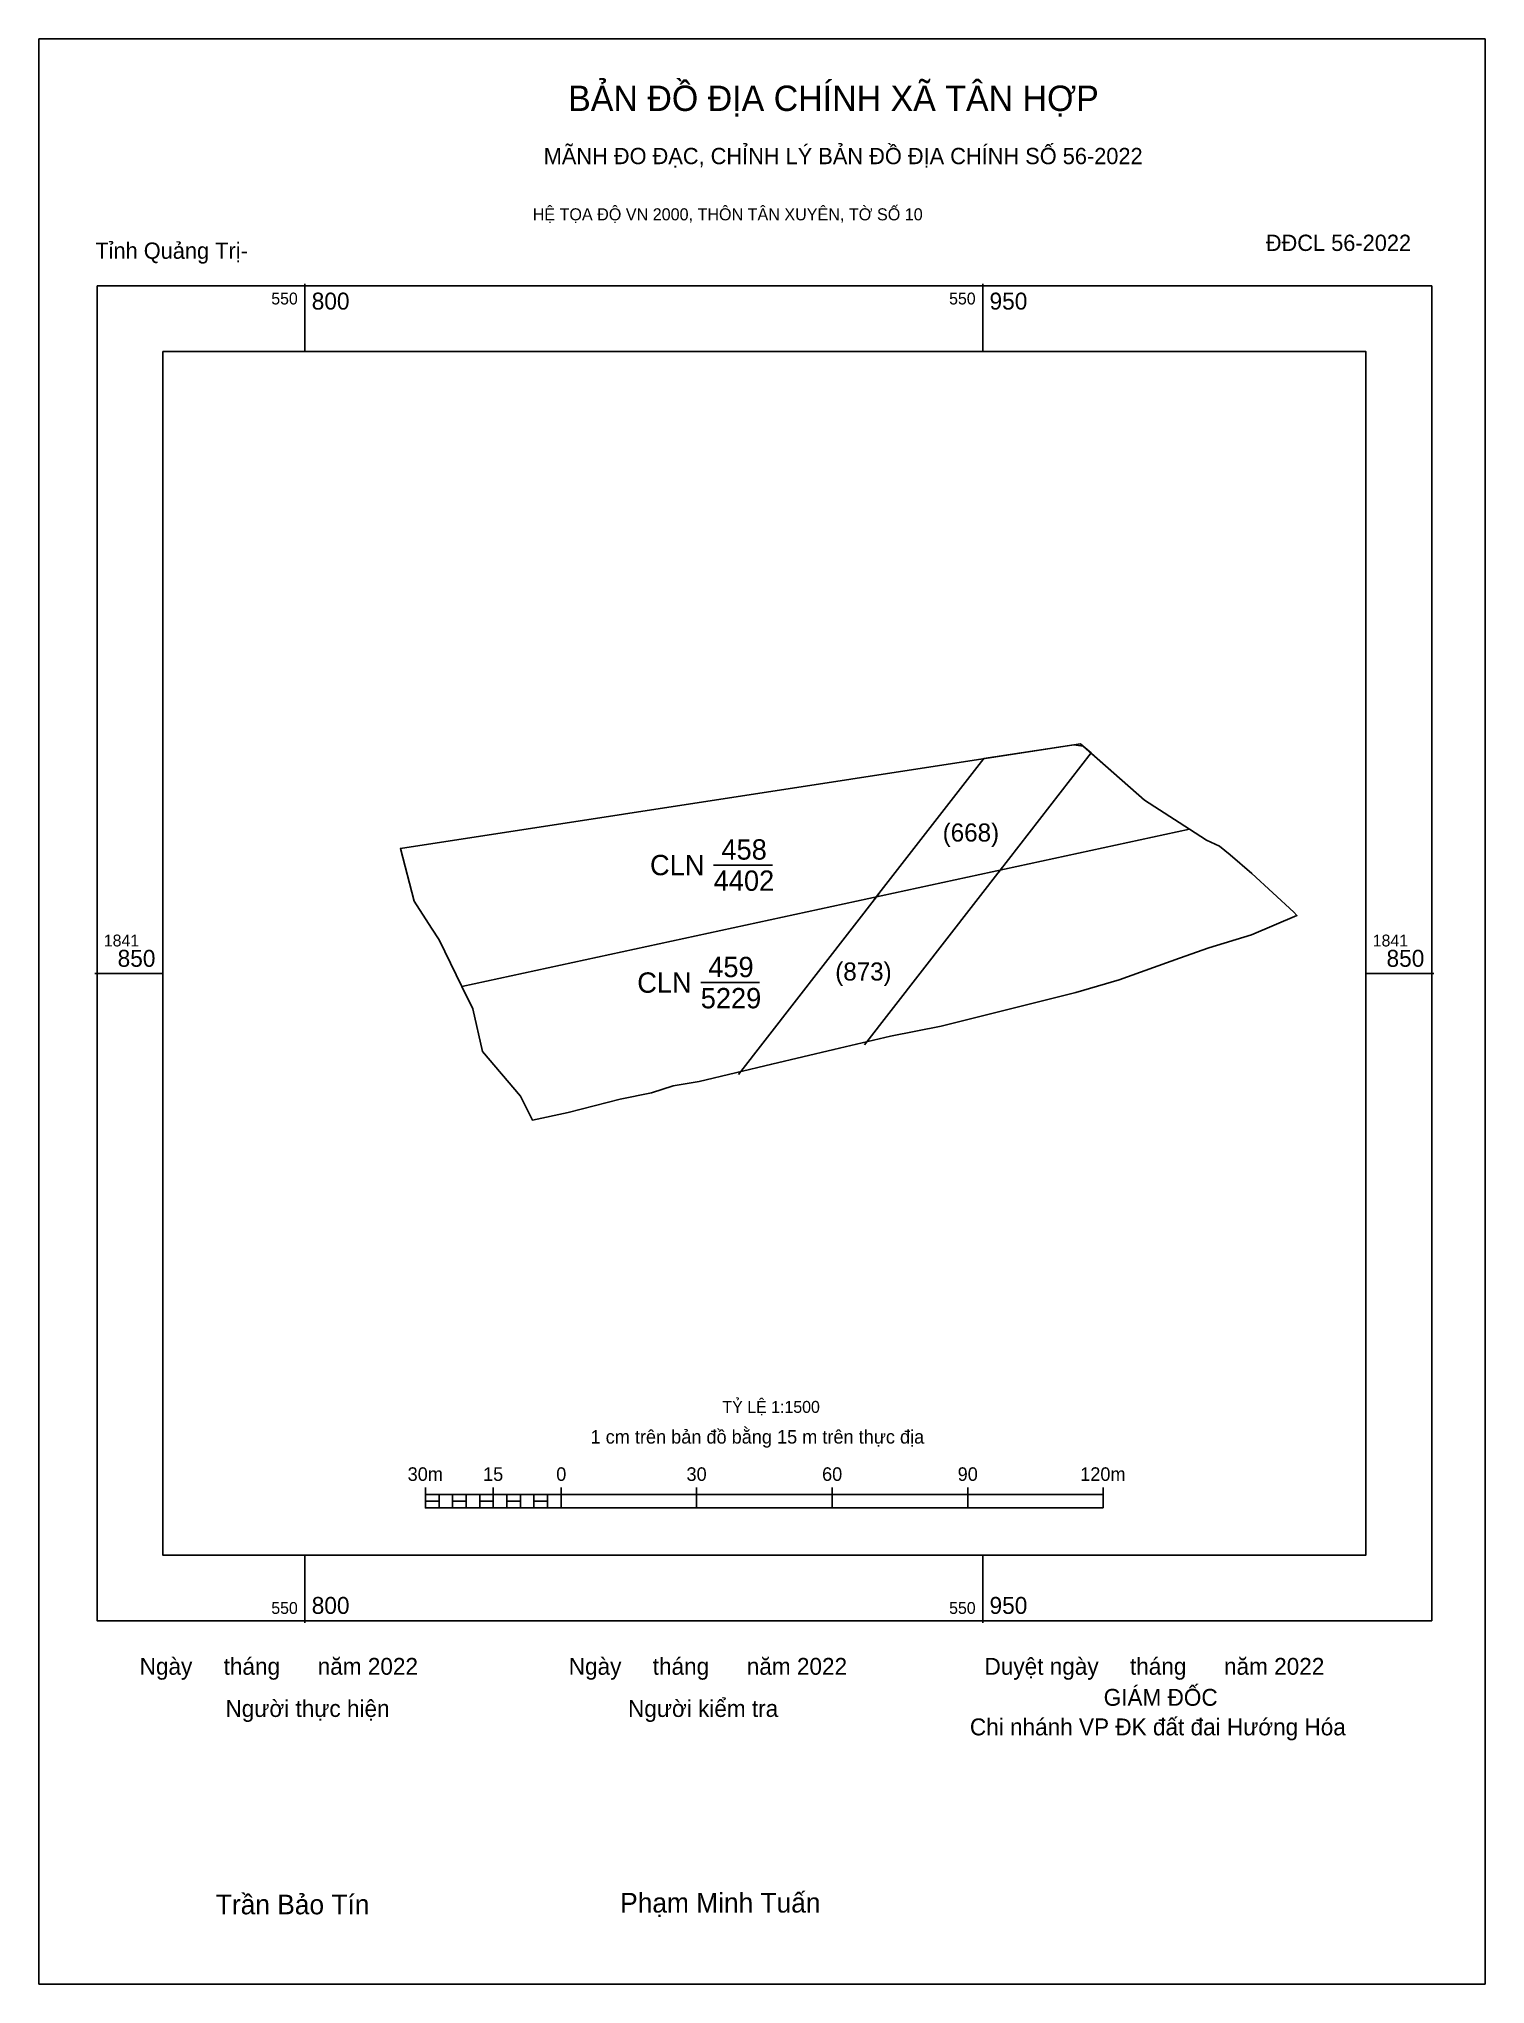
# Model space of a CAD drawing. Extents: x 550741 to 551061, y 1841626 to 1842057.
import ezdxf

# ---------------------------------------------------------------- set-up
doc = ezdxf.new("R2010")
doc.units = 0
for name, color, linetype in [('Level 10', 7, 'Continuous'), ('Level 13', 7, 'Continuous'), ('Level 15', 7, 'Continuous'), ('Level 22', 7, 'Continuous'), ('Level 27', 7, 'Continuous'), ('Level 50', 7, 'Continuous'), ('Level 6', 7, 'Continuous'), ('Level 62', 7, 'Continuous'), ('Level 63', 7, 'Continuous'), ('Level 9', 7, 'Continuous')]:
    doc.layers.add(name, color=color, linetype=linetype)

msp = doc.modelspace()

# ---------------------------------------------------------------- linework, layer by layer
at = {"layer": 'Level 10'}
msp.add_line((550887.63, 1841848.01), (550900.56, 1841848.01), dxfattribs=at)
for points in [[(550972.24, 1841900.34), (550985.79, 1841888.35), (550995.72, 1841881.98), (550834.72, 1841847.17), (550829.73, 1841857.45), (550828.03, 1841860.04), (550824.14, 1841865.99), (550821.12, 1841877.7), (550970.16, 1841900.62), (550971.66, 1841900.85)], [(550999.53, 1841879.54), (551002.4, 1841878.17), (551004.76, 1841876.24), (551009.54, 1841872.13), (551018.81, 1841863.56), (551019.53, 1841862.83), (551009.47, 1841858.55), (551000.05, 1841855.66), (550993.57, 1841853.42), (550980.15, 1841848.6), (550970.56, 1841845.84), (550940.76, 1841838.39), (550929.57, 1841836.14), (550917.05, 1841833.19), (550903.32, 1841829.98), (550887.21, 1841826.15), (550881.47, 1841825.13), (550876.73, 1841823.59), (550869.74, 1841822.21), (550858.22, 1841819.24), (550850.33, 1841817.57), (550847.73, 1841822.88), (550839.26, 1841832.76), (550837.13, 1841842.2), (550834.72, 1841847.17), (550995.72, 1841881.98)]]:
    msp.add_lwpolyline(points, close=True, dxfattribs=at)
at = {"layer": 'Level 15'}
msp.add_lwpolyline([(550741.13, 1842056.8), (551061.16, 1842056.8), (551061.16, 1841626.42), (550741.13, 1841626.42)], close=True, dxfattribs=at)
at = {"layer": 'Level 22'}
msp.add_line((550971.66, 1841900.85), (550985.79, 1841888.35), dxfattribs=at)
at = {"layer": 'Level 27'}
for p, q in [((550995.72, 1841881.98), (550995.73, 1841881.98)), ((550821.12, 1841877.7), (550821.11, 1841877.7)), ((550828.03, 1841860.04), (550828.03, 1841860.03)), ((550834.72, 1841847.17), (550834.73, 1841847.15))]:
    msp.add_line(p, q, dxfattribs=at)
at = {"layer": 'Level 50'}
for p, q in [((550923.82, 1841834.26), (550954.37, 1841873.57)), ((550895.97, 1841827.7), (550926.99, 1841867.65))]:
    msp.add_line(p, q, dxfattribs=at)
msp.add_lwpolyline([(550926, 1841866.38), (550950.21, 1841897.56), (550970.16, 1841900.62), (550972.24, 1841900.34), (550973.97, 1841898.81), (550953.38, 1841872.3)], dxfattribs=at)
at = {"layer": 'Level 62'}
msp.add_lwpolyline([(550768.54, 1841987.63), (551034.8, 1841987.63), (551034.8, 1841721.36), (550768.54, 1841721.36)], close=True, dxfattribs=at)
at = {"layer": 'Level 63'}
for p, q in [((550800, 1842002.63), (550800, 1841987.63)), ((550950, 1842002.63), (550950, 1841987.63)), ((550753.54, 1841850), (550768.54, 1841850)), ((551034.8, 1841850), (551049.8, 1841850)), ((550826.67, 1841736.26), (550826.67, 1841731.76)), ((550826.67, 1841734.76), (550976.67, 1841734.76)), ((550829.67, 1841734.76), (550829.67, 1841731.76)), ((550832.67, 1841734.76), (550832.67, 1841731.76)), ((550835.67, 1841734.76), (550835.67, 1841731.76)), ((550838.67, 1841734.76), (550838.67, 1841731.76)), ((550841.67, 1841736.26), (550841.67, 1841731.76)), ((550841.67, 1841734.76), (550841.67, 1841731.76)), ((550844.67, 1841734.76), (550844.67, 1841731.76)), ((550847.67, 1841734.76), (550847.67, 1841731.76)), ((550850.67, 1841734.76), (550850.67, 1841731.76)), ((550853.67, 1841734.76), (550853.67, 1841731.76)), ((550856.67, 1841736.26), (550856.67, 1841731.76)), ((550856.67, 1841734.76), (550856.67, 1841731.76)), ((550886.67, 1841736.26), (550886.67, 1841731.76)), ((550916.67, 1841736.26), (550916.67, 1841731.76)), ((550946.67, 1841736.26), (550946.67, 1841731.76)), ((550976.67, 1841736.26), (550976.67, 1841731.76)), ((550826.67, 1841731.76), (550976.67, 1841731.76)), ((550800, 1841721.36), (550800, 1841706.36)), ((550950, 1841721.36), (550950, 1841706.36))]:
    msp.add_line(p, q, dxfattribs=at)
for points in [[(550754, 1842002.16), (551049.34, 1842002.16), (551049.34, 1841706.83), (550754, 1841706.83)], [(550826.67, 1841733.26), (550829.67, 1841733.26), (550829.67, 1841731.76), (550826.67, 1841731.76)], [(550826.67, 1841733.26), (550829.67, 1841733.26), (550829.67, 1841731.76), (550826.67, 1841731.76)], [(550832.67, 1841733.26), (550835.67, 1841733.26), (550835.67, 1841731.76), (550832.67, 1841731.76)], [(550838.67, 1841733.26), (550841.67, 1841733.26), (550841.67, 1841731.76), (550838.67, 1841731.76)], [(550844.67, 1841733.26), (550847.67, 1841733.26), (550847.67, 1841731.76), (550844.67, 1841731.76)], [(550850.67, 1841733.26), (550853.67, 1841733.26), (550853.67, 1841731.76), (550850.67, 1841731.76)]]:
    msp.add_lwpolyline(points, close=True, dxfattribs=at)
at = {"layer": 'Level 9'}
msp.add_line((550890.45, 1841874.01), (550903.48, 1841874.01), dxfattribs=at)

# ---------------------------------------------------------------- texts
at = {"layer": 'Level 13'}
for s, p in [('458', (550892.17, 1841875.21)), ('CLN', (550876.36, 1841871.76)), ('4402', (550890.46, 1841868.31)), ('459', (550889.25, 1841849.21)), ('CLN', (550873.54, 1841845.76)), ('5229', (550887.59, 1841842.31))]:
    msp.add_text(s, height=4.5, dxfattribs=at).set_placement(p)
at = {"layer": 'Level 6'}
msp.add_text('TỶ LỆ 1:1500', height=2.6369, dxfattribs=at).set_placement((550892.39, 1841752.81))
at = {"layer": 'Level 63'}
for s, height, p in [('BẢN ĐỒ ĐỊA CHÍNH XÃ TÂN HỢP', 5.6155, (550858.25, 1842040.85)), ('MÃNH ĐO ĐẠC, CHỈNH LÝ BẢN ĐỒ ĐỊA CHÍNH SỐ 56-2022', 3.6033, (550852.84, 1842029.08)), ('HỆ TỌA ĐỘ VN 2000, THÔN TÂN XUYÊN, TỜ SỐ 10', 2.6674, (550850.4, 1842016.65)), ('550', 2.625, (550792.56, 1841998.04)), ('800', 3.75, (550801.5, 1841996.91)), ('550', 2.625, (550942.56, 1841998.04)), ('950', 3.75, (550951.5, 1841996.91)), ('1841', 2.625, (550755.5, 1841856)), ('1841', 2.625, (551036.3, 1841856)), ('850', 3.75, (550758.55, 1841851.5)), ('850', 3.75, (551039.35, 1841851.5)), ('1 cm trên bản đồ bằng 15 m trên thực địa', 3, (550863.21, 1841746.01)), ('30m', 3, (550822.73, 1841737.76)), ('15', 3, (550839.42, 1841737.76)), ('0', 3, (550855.61, 1841737.76)), ('30', 3, (550884.44, 1841737.76)), ('60', 3, (550914.44, 1841737.76)), ('90', 3, (550944.44, 1841737.76)), ('120m', 3, (550971.56, 1841737.76)), ('800', 3.75, (550801.5, 1841708.33)), ('950', 3.75, (550951.5, 1841708.33)), ('550', 2.625, (550792.56, 1841708.33)), ('550', 2.625, (550942.56, 1841708.33)), ('Ngày     tháng      năm 2022', 3.7325, (550763.42, 1841694.86)), ('Ngày     tháng      năm 2022', 3.7325, (550858.38, 1841694.86)), ('Duyệt ngày     tháng      năm 2022', 3.7325, (550950.39, 1841694.86)), ('Người kiểm tra', 3.7325, (550871.5, 1841685.53)), ('GIÁM ĐỐC', 3.732, (550976.75, 1841688)), ('Người thực hiện', 3.7325, (550782.42, 1841685.53)), ('Chi nhánh VP ĐK đất đai Hướng Hóa', 3.7325, (550947.15, 1841681.46)), ('Phạm Minh Tuấn', 4.3536, (550869.76, 1841642.25)), ('Trần Bảo Tín', 4.3536, (550780.29, 1841641.86))]:
    msp.add_text(s, height=height, dxfattribs=at).set_placement(p)
at = {"layer": 'Level 9'}
for s, height, p in [('ĐĐCL 56-2022', 3.6033, (551012.64, 1842009.88)), ('Tỉnh Quảng Trị-', 3.6033, (550753.62, 1842008.14)), ('(668)', 4, (550941.13, 1841879.21)), ('(873)', 4, (550917.35, 1841848.46))]:
    msp.add_text(s, height=height, dxfattribs=at).set_placement(p)

doc.saveas('drawing.dxf')
